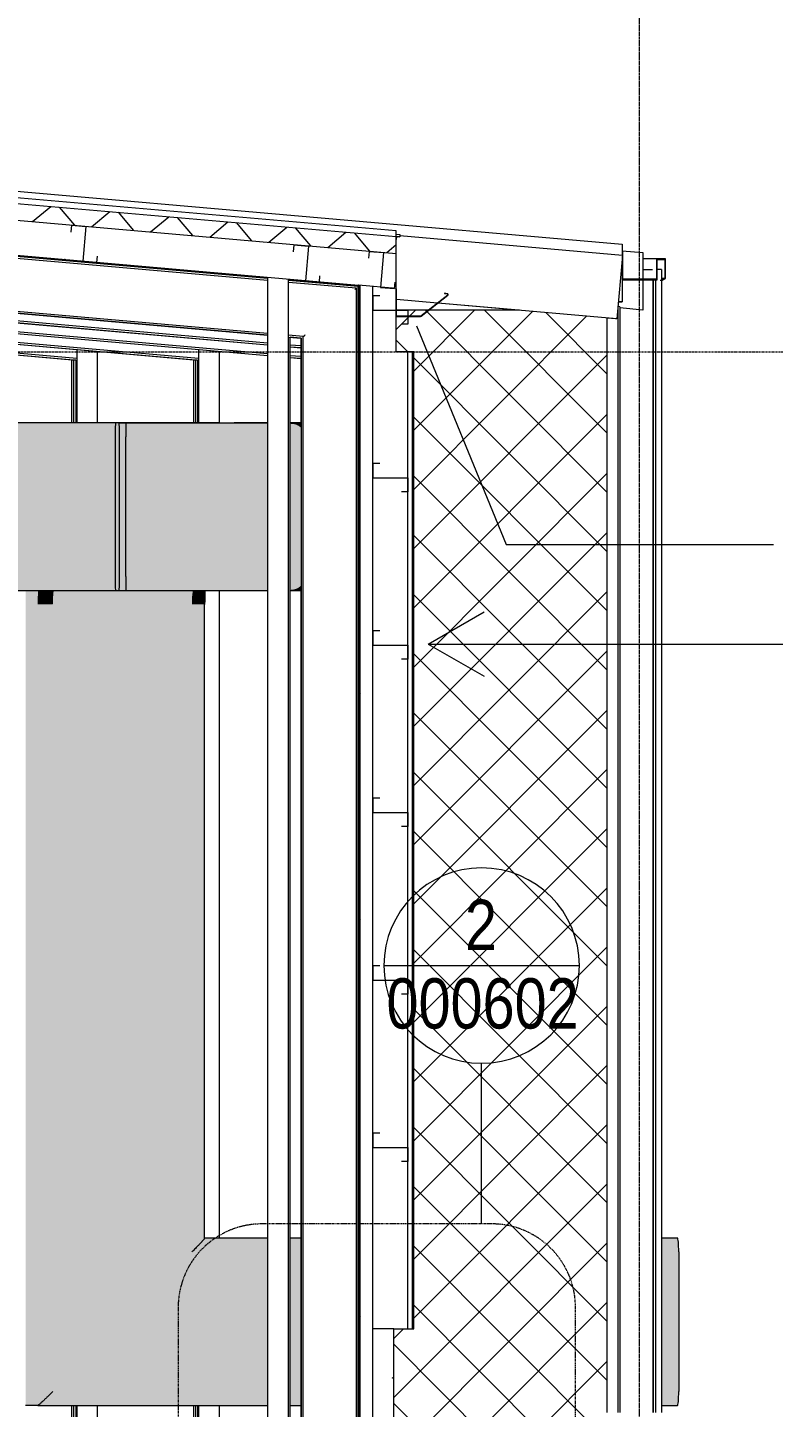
# Model space of a CAD drawing. Header units: millimetres. Extents: x 4237772 to 4686020, y -673 to 29459.
# Drawn here: x 4502374 to 4507716, y 7636 to 17524 of the extents above; entities that cross this region are included whole.
import ezdxf

# ---------------------------------------------------------------- set-up
doc = ezdxf.new("R2010")
doc.units = ezdxf.units.MM
for name, pattern in [('AEC_Center', [24, 12, -4, 4, -4]), ('AEC_Double Dash', [39, 15, -4, 6, -4, 6, -4]), ('Grid Line', [21, 12, -3, 3, -3])]:
    doc.linetypes.add(name, pattern=pattern)
for name, color, linetype, lineweight in [('A-ANNO-SYMB', 150, 'Continuous', 5), ('A-DETL', 90, 'Continuous', 18), ('A-FLOR-LEVL', 51, 'Continuous', 5), ('A-GENM', 13, 'Continuous', 5), ('A-ROOF', 132, 'Continuous', 5), ('A-ROOF-IDEN', 132, 'Continuous', 5), ('A-ROOF-MCUT', 132, 'Continuous', 5), ('A-ROOF-OTLN', 132, 'Continuous', 5), ('A-ROOF-PATT', 132, 'Continuous', 5), ('A-WALL', 113, 'Continuous', 5), ('A-WALL-PATT', 111, 'Continuous', 5), ('G-ANNO-TEXT', 231, 'Continuous', 5), ('P-SANR-FIXT', 6, 'Continuous', 5), ('S-BEAM', 12, 'Continuous', 5), ('S-GRID', 1, 'Continuous', 5)]:
    doc.layers.add(name, color=color, linetype=linetype, lineweight=lineweight)
doc.styles.add('Arial Narrow_1', font='ARIALN.TTF', dxfattribs={"height": 360})
pattern_1 = [(0, (4488880.53, 10654.8), (812.8, 203.2), [67.056, -542.544, 67.056, -3793.744]), (0, (4488880.53, 10654.8), (812.8, 203.2), [-676.656, -542.544, 67.056, -1152.144, -2032]), (0, (4488880.53, 10654.8), (812.8, 203.2), [-2438.4, 67.056, -542.544, 67.056, -1355.344]), (0, (4488880.53, 10654.8), (812.8, 203.2), [-3115.056, -339.344, 67.056, -948.944]), (120, (4489185.33, 10756.4), (-582.3764, 602.3054), [67.056, -542.544, 67.056, -3793.744]), (120, (4489185.33, 10756.4), (-582.3764, 602.3054), [-676.656, -542.544, 67.056, -1152.144, -2032]), (120, (4489185.33, 10756.4), (-582.3764, 602.3054), [-2438.4, 67.056, -542.544, 67.056, -1355.344]), (120, (4489185.33, 10756.4), (-582.3764, 602.3054), [-3115.056, -339.344, 67.056, -948.944]), (240, (4489286.93, 11162.8), (-230.4236, -805.5054), [67.056, -542.544, 67.056, -3793.744]), (240, (4489286.93, 11162.8), (-230.4236, -805.5054), [-676.656, -542.544, 67.056, -1152.144, -2032]), (240, (4489286.93, 11162.8), (-230.4236, -805.5054), [-2438.4, 67.056, -542.544, 67.056, -1355.344]), (240, (4489286.93, 11162.8), (-230.4236, -805.5054), [-3115.056, -339.344, 67.056, -948.944])]

# ---------------------------------------------------------------- blocks, each defined once
blk = doc.blocks.new('Structural Framing 15 - Structural Framing 1-952687-SECTION - GRIDS B1-B2')
at = {"layer": 'S-BEAM'}
for p, q in [((4478464.9, 15318.7), (4474684.5, 15650.2)), ((4478703.1, 15297.8), (4478627, 15304.5)), ((4478707.2, 15297.8), (4478703.1, 15297.8)), ((4478703.1, 15297.8), (4478703.1, 14663.2)), ((4478703.1, 13517.3), (4478703.1, 5200))]:
    blk.add_line(p, q, dxfattribs=at)
blk = doc.blocks.new('Mechanical - Condensers - Mechanical - Condensers-1249279-SECTION - GRIDS B1-B2')
at = {"layer": 'A-GENM'}
h = blk.add_hatch(color=256, dxfattribs=at)
h.paths.add_polyline_path([(4476229.5, 14590.3), (4477373.7, 14590.3), (4477376.3, 14690.3), (4461305.5, 14689), (4461305.5, 14590.3), (4476105.7, 14590.3)])
h.paths.add_polyline_path([(4461105.5, 14590.3), (4461105.5, 14690.3), (4438179.1, 14690.3), (4437065.4, 14590.3), (4461009.3, 14590.3)])
h.paths.add_polyline_path([(4436172.5, 14590.3), (4436182.7, 14590.3), (4436182.7, 14690.3), (4436075.5, 14689.9), (4436090.8, 14673.3), (4436168.3, 14594.5)])
for points in [[(4477075.6, 13490.2), (4477451.8, 13492.4), (4477450.8, 13503.8), (4477449.4, 13590.3), (4477451.5, 14686.9), (4477451.5, 14690.2), (4477402.8, 14690.2), (4477404.5, 14660.3), (4477405.5, 14579.1), (4477403.2, 13493.8), (4477402.8, 13490.3), (4477074.8, 13490.3)], [(4477376.3, 13490.3), (4477402.8, 13490.3), (4477404.2, 13503.7), (4477405.5, 13613), (4477404.2, 14676.9), (4477402.8, 14690.3), (4477376.3, 14690.3), (4477374.4, 14661.1), (4477373.7, 14461.2), (4477375, 13503.7)], [(4478080.6, 14690.2), (4478107.7, 14690.3), (4478080.4, 14690.2)], [(4478703.1, 14663.2), (4478703.1, 14690.3), (4478647.4, 14688.5), (4478667, 14684.5), (4478689.9, 14673.3), (4478698.2, 14666.7)], [(4476819.2, 7650), (4476820.9, 13477.1), (4476821.7, 13490.3), (4476732.4, 13490.3), (4476731.9, 13188.9), (4476731.9, 7650)], [(4476824.9, 13390.3), (4476927.5, 13390.3), (4476930.6, 13465.1), (4476933.6, 13485.4), (4476936.3, 13490.3), (4476821.7, 13490.3), (4476819.6, 13434.8), (4476819.6, 13390.3)], [(4476927.5, 13390.3), (4477923.7, 13390.3), (4477925.4, 13449.1), (4477929.8, 13485.4), (4477929.8, 13490.2), (4476936.3, 13490.3), (4476933.6, 13485.4), (4476929.2, 13449.1), (4476927.7, 13401)], [(4478014.5, 13390.3), (4478014.6, 13390.3), (4478014.3, 13490.2), (4477932.2, 13490), (4477929.5, 13483.8), (4477925.4, 13449.1), (4477924.2, 13390.3), (4478013.5, 13390.3)], [(4478630.8, 13490.3), (4478703.1, 13492.5), (4478703.1, 13517.3), (4478671.9, 13498), (4478653.4, 13492.6), (4478644.2, 13491.7)], [(4476836.9, 10390.3), (4476927.5, 10390.3), (4476927.5, 13390.3), (4476819.2, 13390.3), (4476819.2, 10390.3), (4476824.9, 10390.3)], [(4477923.7, 10390.3), (4478014.6, 10390.3), (4478013.5, 13390.3), (4477923.7, 13390.3), (4477923.7, 10432.2)], [(4476819.2, 7650), (4476824.9, 7653.4), (4476854.5, 7679.3), (4476927.5, 7750), (4476927.5, 10390.3), (4476819.2, 10390.3), (4476819.2, 7675.5)], [(4477923.7, 8750), (4477991.6, 8820.7), (4478014.6, 8850), (4478013.5, 10390.3), (4477923.7, 10390.3), (4477923.7, 8767.7)]]:
    blk.add_hatch(color=256, dxfattribs=at).paths.add_polyline_path(points)
h = blk.add_hatch(color=256, dxfattribs=at)
h.paths.add_polyline_path([(4477449.4, 14590.2), (4478464.9, 14590.2), (4478464.9, 14690.2), (4477452.3, 14690.2), (4477450.7, 14673.3), (4477449.5, 14616.1)])
h.paths.add_polyline_path([(4478627, 14590.2), (4478707.2, 14590.2), (4478706.3, 14661), (4478681.5, 14678.5), (4478653.4, 14687.8), (4478627, 14688.6), (4478627, 14596.7)])
h = blk.add_hatch(color=256, dxfattribs=at)
h.paths.add_polyline_path([(4415037.4, 8329.8), (4436182.7, 9438.4), (4436182.7, 10891.3), (4436172.5, 10891.3), (4436172.5, 10439.2), (4414985.1, 9328.4), (4415005.1, 8947.9)])
h.paths.add_polyline_path([(4436716.5, 9466.4), (4437172.1, 9490.2), (4437172.1, 13590.3), (4461105.5, 13590.3), (4461105.5, 14590.3), (4437034.5, 14590), (4436716.5, 14562.1), (4436716.5, 9584)])
h.paths.add_polyline_path([(4436182.7, 10904), (4436182.7, 11332.6), (4436172.5, 11332.6), (4436172.5, 10904)])
h.paths.add_polyline_path([(4436182.7, 11345.3), (4436182.7, 14590.3), (4436172.5, 14590.3), (4436172.5, 11345.3)])
h.paths.add_polyline_path([(4475115.8, 13590.3), (4477373.7, 13590.3), (4477373.7, 14590.3), (4461305.5, 14590.3), (4461305.5, 13590.3), (4474992.1, 13590.3)])
h = blk.add_hatch(color=256, dxfattribs=at)
h.paths.add_polyline_path([(4477449.4, 13590.2), (4478464.9, 13590.2), (4478464.9, 14590.2), (4477449.4, 14590.2), (4477449.4, 13613)])
h.paths.add_polyline_path([(4478627, 13590.2), (4478707.2, 13590.2), (4478707.2, 14590.2), (4478627, 14590.2), (4478627, 13613)])
h = blk.add_hatch(color=256, dxfattribs=at)
h.paths.add_polyline_path([(4476105.7, 13490.3), (4477376.3, 13490.3), (4477375, 13503.7), (4477373.7, 13590.3), (4461305.5, 13590.3), (4461305.5, 13490.3), (4475982, 13490.3)])
h.paths.add_polyline_path([(4460019.4, 13490.3), (4461105.5, 13492.4), (4461105.5, 13590.3), (4437172.1, 13590.3), (4437274.7, 13490.3), (4459771.9, 13490.3)])
h = blk.add_hatch(color=256, dxfattribs=at)
h.paths.add_polyline_path([(4477452.3, 13490.2), (4478464.9, 13492.4), (4478464.9, 13590.2), (4477449.4, 13590.2), (4477451.5, 13493.7)])
h.paths.add_polyline_path([(4478627, 13490.2), (4478652, 13492.5), (4478665.5, 13495.4), (4478687.5, 13505.2), (4478707.2, 13522.3), (4478707.2, 13590.2), (4478627, 13590.2), (4478627, 13491.9)])
h = blk.add_hatch(color=256, dxfattribs=at)
h.paths.add_polyline_path([(4477095.6, 7750), (4478464.5, 7750), (4478464.5, 8750), (4477923.7, 8750), (4477923.7, 13390.3), (4476927.5, 13390.3), (4476927.5, 7750)])
h.paths.add_polyline_path([(4478627, 7750), (4478703.1, 7750), (4478703.1, 8750), (4478627, 8750), (4478627, 7887.6)])
h.paths.add_polyline_path([(4481410.4, 7750), (4481410.4, 8750), (4481286.1, 8750), (4481286.1, 7750), (4481302.8, 7750)])
h = blk.add_hatch(color=256, dxfattribs=at)
h.paths.add_polyline_path([(4477949.2, 8750), (4478464.5, 8750), (4478464.5, 8850), (4478014.6, 8850), (4478013.5, 8846.6), (4477991.6, 8820.7), (4477923.7, 8750)])
h.paths.add_polyline_path([(4478627, 8750), (4478703.1, 8750), (4478703.1, 8850), (4478627, 8849.4), (4478627, 8770.8)])
h.paths.add_polyline_path([(4481286.1, 8750), (4481410.4, 8750), (4481407.8, 8820.7), (4481403.9, 8846.6), (4481401.6, 8850), (4481286.1, 8850), (4481286.1, 8750.9)])
h = blk.add_hatch(color=256, dxfattribs=at)
h.paths.add_polyline_path([(4477343.1, 7650), (4478464.5, 7652.2), (4478464.5, 7750), (4476927.5, 7750), (4476848.2, 7673.5), (4476819.2, 7650), (4477095.6, 7650)])
h.paths.add_polyline_path([(4481401.6, 7650), (4481403.9, 7653.4), (4481407.8, 7679.3), (4481410.4, 7750), (4481286.1, 7750), (4481286.1, 7650), (4481302.8, 7650)])
h.paths.add_polyline_path([(4478703.1, 7650), (4478703.1, 7750), (4478627, 7750), (4478627, 7650)])
for p, q in [((4477376.3, 14690.3), (4461305.5, 14690.3)), ((4477402.8, 14690.3), (4477376.3, 14690.3)), ((4477452.3, 14690.2), (4477402.8, 14690.2)), ((4478464.9, 14690.3), (4478399, 14690.3)), ((4478399.2, 14690.3), (4478403.2, 14690.3)), ((4478703.1, 14690.3), (4478627, 14690.3)), ((4477373.7, 14590.3), (4477373.7, 13590.3)), ((4477405.5, 13590.3), (4477405.5, 14590.3)), ((4477449.4, 13590.2), (4477449.4, 14590.2)), ((4461305.5, 13490.3), (4477376.3, 13490.3)), ((4477075.6, 13490.2), (4477452.3, 13490.2)), ((4477376.3, 13490.3), (4477402.8, 13490.3)), ((4478630.8, 13490.3), (4478703.1, 13490.3)), ((4478015, 10390.3), (4478015, 13390.3)), ((4478015, 8849.6), (4478015, 10390.3)), ((4478464.5, 8850), (4478014.6, 8850)), ((4478703.1, 8850), (4478627, 8850)), ((4481401.6, 8850), (4481286.1, 8850)), ((4481410.4, 8750), (4481410.4, 7750)), ((4476819.2, 7650), (4476731.9, 7650)), ((4476819.2, 7650), (4478464.5, 7650)), ((4478627, 7650), (4478703.1, 7650)), ((4481286.1, 7650), (4481401.6, 7650))]:
    blk.add_line(p, q, dxfattribs=at)
at = {"layer": 'A-GENM', "flags": 128}
for points in [[(4478119.2, 14690.3), (4478113.8, 14690.3), (4478082.8, 14690.3), (4478050.4, 14690.3), (4478016.8, 14690.3), (4477981.9, 14690.3), (4477945.9, 14690.3), (4477908.7, 14690.3), (4477870.5, 14690.3), (4477831.4, 14690.3), (4477791.2, 14690.3), (4477750.2, 14690.3), (4477708.4, 14690.3), (4477665.9, 14690.3), (4477622.7, 14690.3), (4477578.9, 14690.3), (4477534.6, 14690.3), (4477489.8, 14690.3), (4477444.7, 14690.3), (4477402.8, 14690.3)], [(4477402.8, 14690.3), (4477425.4, 14690.3), (4477600.5, 14690.3), (4477747, 14690.3), (4477985.4, 14690.3), (4478119.2, 14690.3)], [(4478464.9, 14690.2), (4478459.9, 14690.2), (4478434.7, 14690.2), (4478408, 14690.2), (4478379.8, 14690.2), (4478350.1, 14690.2), (4478319.1, 14690.2), (4478286.8, 14690.2), (4478253.1, 14690.2), (4478218.3, 14690.2), (4478182.3, 14690.2), (4478145.1, 14690.2), (4478106.9, 14690.2), (4478067.7, 14690.2), (4478027.6, 14690.2), (4477986.6, 14690.2), (4477944.8, 14690.2), (4477902.3, 14690.2), (4477859.1, 14690.2), (4477815.3, 14690.2), (4477771, 14690.2), (4477726.2, 14690.2), (4477681, 14690.2), (4477635.5, 14690.2), (4477589.8, 14690.2), (4477544, 14690.2), (4477498, 14690.2), (4477452.3, 14690.2)], [(4478399.2, 14690.3), (4478398.3, 14690.3), (4478395.5, 14690.3), (4478390.9, 14690.3), (4478384.5, 14690.3), (4478376.3, 14690.3), (4478366.2, 14690.3), (4478354.4, 14690.3), (4478340.8, 14690.3), (4478325.5, 14690.3), (4478308.4, 14690.3), (4478289.7, 14690.3), (4478269.2, 14690.3), (4478247.2, 14690.3), (4478225.3, 14690.3)], [(4478394.8, 14690.3), (4478397.9, 14690.3), (4478399.2, 14690.3), (4478399.2, 14690.3)], [(4478635.6, 14690.2), (4478634.6, 14690.2), (4478631.9, 14690.2), (4478627.3, 14690.2)], [(4478635.6, 14690.2), (4478639.6, 14690.2), (4478643.6, 14689.9), (4478647.5, 14689.5), (4478651.5, 14689), (4478655.4, 14688.3), (4478659.3, 14687.4), (4478663.2, 14686.4), (4478667, 14685.2), (4478670.8, 14683.8), (4478674.5, 14682.4), (4478678.2, 14680.7), (4478681.7, 14678.9), (4478685.2, 14677), (4478688.7, 14675), (4478692, 14672.8), (4478695.3, 14670.5), (4478698.4, 14668), (4478701.5, 14665.4), (4478704.5, 14662.7), (4478707.2, 14660)], [(4477452.3, 13490.2), (4477498.3, 13490.2), (4477544.2, 13490.2), (4477590.1, 13490.2), (4477635.8, 13490.2), (4477681.3, 13490.2), (4477726.5, 13490.2), (4477771.2, 13490.2), (4477815.6, 13490.2), (4477859.3, 13490.2), (4477902.5, 13490.2), (4477945.1, 13490.2), (4477986.9, 13490.2), (4478027.8, 13490.2), (4478068, 13490.2), (4478107.1, 13490.2), (4478145.3, 13490.2), (4478182.5, 13490.2), (4478218.5, 13490.2), (4478253.4, 13490.2), (4478287, 13490.2), (4478319.3, 13490.2), (4478350.3, 13490.2), (4478379.9, 13490.2), (4478408.1, 13490.2), (4478434.9, 13490.2), (4478460.1, 13490.2), (4478464.9, 13490.2)], [(4478017.4, 13488.2), (4478017, 13481.7), (4478016.7, 13475), (4478016.5, 13468.2), (4478016.2, 13461.3), (4478016, 13454.2), (4478015.8, 13447), (4478015.6, 13439.7), (4478015.4, 13432.3), (4478015.3, 13424.8), (4478015.2, 13417.3), (4478015.1, 13409.7), (4478015, 13402.1), (4478015, 13394.4), (4478015, 13390.3)], [(4478627.3, 13490.2), (4478631.9, 13490.2), (4478634.7, 13490.2), (4478635.6, 13490.2)], [(4478705.2, 13518.5), (4478702.3, 13515.8), (4478699.3, 13513.2), (4478696.1, 13510.7), (4478692.9, 13508.3), (4478689.6, 13506.1), (4478686.2, 13504), (4478682.7, 13502.1), (4478679.1, 13500.2), (4478675.5, 13498.6), (4478671.8, 13497), (4478668, 13495.7), (4478664.2, 13494.4), (4478660.4, 13493.4), (4478656.5, 13492.5), (4478652.6, 13491.7), (4478648.6, 13491.1), (4478644.6, 13490.7), (4478640.6, 13490.4), (4478636.6, 13490.3), (4478635.6, 13490.2)]]:
    blk.add_lwpolyline(points, dxfattribs=at)
at = {"layer": 'A-GENM'}
for centre, start, end in [((4478635.6, 14590.2), 79.63927, 90.00001), ((4478635.6, 14590.2), 45.00001, 75.00001), ((4478635.6, 13590.2), 270.00001, 280.36074), ((4478635.6, 13590.2), 285.00001, 313.55231)]:
    blk.add_arc(centre, 100, start, end, dxfattribs=at)
for centre, ratio, start_param, end_param in [((4477376.3, 14590.3), 0.026518, 0, 1.570796), ((4477402.8, 14590.3), 0.026518, 4.712389, 6.283185), ((4477452.3, 14590.2), 0.028952, 0, 1.570796), ((4477376.3, 13590.3), 0.026518, 1.570796, 3.141593), ((4477402.8, 13590.3), 0.026518, 3.141593, 4.712389), ((4477452.3, 13590.2), 0.028952, 1.570796, 3.141593), ((4481401.6, 8750), 0.087269, 4.712389, 6.283185), ((4481401.6, 7750), 0.087269, 3.141593, 4.712389)]:
    blk.add_ellipse(centre, major_axis=(0, 100), ratio=ratio, start_param=start_param, end_param=end_param, dxfattribs=at)
for points, knots in [([(4478014.6, 8850), (4478015.3, 8850), (4478014.8, 8848.3), (4478010.6, 8842.7), (4478005.9, 8836.9), (4478000.6, 8830.8), (4477995.7, 8825.2), (4477991.7, 8820.8), (4477987.3, 8816), (4477981, 8809.2), (4477974.2, 8802), (4477967, 8794.3), (4477959.3, 8786.3), (4477949.3, 8776), (4477936.9, 8763.1), (4477928.2, 8754.4), (4477923.7, 8750)], [0, 0, 0, 0, 0.166667, 0.25, 0.333333, 0.416667, 0.458333, 0.5, 0.541667, 0.583333, 0.666667, 0.708333, 0.75, 0.833333, 0.916667, 1, 1, 1, 1]), ([(4476927.5, 7750), (4476923.1, 7745.6), (4476914.3, 7736.9), (4476901.4, 7724), (4476890.8, 7713.7), (4476882.5, 7705.7), (4476876.5, 7700), (4476870.7, 7694.4), (4476865.1, 7689.1), (4476859.6, 7684), (4476854.5, 7679.2), (4476849.7, 7674.8), (4476843.5, 7669.2), (4476836.7, 7663.1), (4476829.9, 7657.3), (4476822.8, 7651.7), (4476820, 7650), (4476819.2, 7650)], [0, 0, 0, 0, 0.083333, 0.166667, 0.25, 0.291667, 0.333333, 0.375, 0.416667, 0.458333, 0.5, 0.541667, 0.583333, 0.666667, 0.75, 0.833333, 1, 1, 1, 1])]:
    blk.add_open_spline(points, degree=3, knots=knots, dxfattribs=at)
blk = doc.blocks.new('Structural Framing 56 - Structural Framing 1-1480425-SECTION - GRIDS B1-B2')
at = {"layer": 'S-BEAM'}
for p, q in [((4476761.9, 15884.3), (4477016.6, 15861.9)), ((4477010.5, 15859.3), (4477016.9, 15859.3)), ((4477016.6, 15861.9), (4477010.6, 15861.9)), ((4477016.9, 15859.3), (4477017.1, 15862)), ((4477016.9, 15859.3), (4478464.6, 15731.9)), ((4478627, 15717.7), (4479115.5, 15674.7)), ((4480987.5, 15522.8), (4480974.4, 15524)), ((4480974.8, 15511.1), (4480974.8, 7600)), ((4480987.5, 15522.8), (4480987.5, 7600))]:
    blk.add_line(p, q, dxfattribs=at)
for centre, end_param in [((4477009.6, 15850.5), 1.054846), ((4477009.5, 15847.9), 0.793047)]:
    blk.add_ellipse(centre, major_axis=(1, 11.4), ratio=0.086943, start_param=0.007648, end_param=end_param, dxfattribs=at)
blk = doc.blocks.new('Downpipe - Straight - 01 - 150D-V320-SECTION - GRIDS B1-B2')
at = {"layer": 'P-SANR-FIXT'}
for p, q in [((4476225.6, 15215.8), (4476225.6, 14690.3)), ((4476375.6, 14690.3), (4476375.6, 15202.7)), ((4476225.6, 7650), (4476225.6, 5200)), ((4476375.6, 5200), (4476375.6, 7650))]:
    blk.add_line(p, q, dxfattribs=at)
blk = doc.blocks.new('Downpipe - Straight - 01 - 150D-V322-SECTION - GRIDS B1-B2')
at = {"layer": 'P-SANR-FIXT'}
for p, q in [((4477061.7, 15142.4), (4477061.7, 14690.3)), ((4477061.7, 7650), (4477061.7, 5200))]:
    blk.add_line(p, q, dxfattribs=at)
blk = doc.blocks.new('Downpipe - Straight - 01 - 150D-V323-SECTION - GRIDS B1-B2')
at = {"layer": 'P-SANR-FIXT'}
for p, q in [((4477971.1, 15215.8), (4477971.1, 14690.3)), ((4478121.1, 14690.3), (4478121.1, 15202.7)), ((4478121.1, 8849.9), (4478121.1, 13490.3)), ((4477971.1, 7650), (4477971.1, 5200)), ((4478121.1, 5200), (4478121.1, 7650))]:
    blk.add_line(p, q, dxfattribs=at)
blk = doc.blocks.new('Downpipe - Straight - 01 - 150D-1468595-SECTION - GRIDS B1-B2')
at = {"layer": 'P-SANR-FIXT'}
for p, q in [((4478464.5, 15733.5), (4478464.5, 15726.8)), ((4478464.5, 15319.1), (4478464.5, 14690.2)), ((4478464.5, 13490.2), (4478464.5, 5200))]:
    blk.add_line(p, q, dxfattribs=at)
blk = doc.blocks.new('Downpipe - Straight - 01 - 150D-1306548-SECTION - GRIDS B1-B2')
at = {"layer": 'P-SANR-FIXT'}
for p, q in [((4478464.9, 15733.5), (4478464.9, 5200)), ((4478614.9, 5200), (4478614.9, 15722.2))]:
    blk.add_line(p, q, dxfattribs=at)
blk = doc.blocks.new('Downpipe - Straight - 01 - 150D-V324-SECTION - GRIDS B1-B2')
at = {"layer": 'P-SANR-FIXT'}
for p, q in [((4478627, 15712.4), (4478627, 15721.1)), ((4478627, 5200), (4478627, 15305.1))]:
    blk.add_line(p, q, dxfattribs=at)
blk = doc.blocks.new('Structural Framing 6 - Structural Framing 1-1639752-SECTION - GRIDS B1-B2')
at = {"layer": 'S-BEAM'}
for p, q in [((4477076.5, 15141.1), (4473301.8, 15472.6)), ((4473317.3, 15472.6), (4477092, 15141.1)), ((4477098.6, 15153.4), (4473318.4, 15485.4)), ((4477092, 15141.1), (4477076.5, 15141.1)), ((4477076.5, 15141.1), (4477076.5, 14690.3)), ((4477092, 15141.1), (4477092, 14690.3)), ((4477076.5, 7650), (4477076.5, 5200)), ((4477092, 7650), (4477092, 5200))]:
    blk.add_line(p, q, dxfattribs=at)
blk = doc.blocks.new('Structural Framing 11 - Structural Framing 1-1640090-SECTION - GRIDS B1-B2')
at = {"layer": 'S-BEAM'}
for p, q in [((4477949.3, 15141.1), (4474174.5, 15472.6)), ((4474190.1, 15472.6), (4477964.8, 15141.1)), ((4477971.4, 15153.4), (4474191.2, 15485.4)), ((4477964.8, 15141.1), (4477949.3, 15141.1)), ((4477949.3, 15141.1), (4477949.3, 14690.3)), ((4477964.8, 15141.1), (4477964.8, 14690.3)), ((4477949.3, 7650), (4477949.3, 5200)), ((4477964.8, 7650), (4477964.8, 5200))]:
    blk.add_line(p, q, dxfattribs=at)
blk = doc.blocks.new('Structural Framing 50 - Structural Framing 1-1640149-SECTION - GRIDS B1-B2')
at = {"layer": 'S-BEAM'}
for p, q in [((4478464.7, 15172.5), (4475047.3, 15472.6)), ((4475062.8, 15472.6), (4478464.7, 15173.8)), ((4478464.7, 15186.7), (4475064, 15485.4)), ((4478703.1, 15165.7), (4478627, 15172.4)), ((4478627, 15159.6), (4478703.1, 15152.9)), ((4478703.1, 15151.5), (4478627, 15158.2))]:
    blk.add_line(p, q, dxfattribs=at)
blk = doc.blocks.new('Structural Framing 53 - Structural Framing 1-1640210-SECTION - GRIDS B1-B2')
at = {"layer": 'S-BEAM'}
for p, q in [((4478464.7, 15249.1), (4475920.1, 15472.6)), ((4475935.6, 15472.6), (4478464.7, 15250.5)), ((4478464.7, 15263.3), (4475936.7, 15485.4)), ((4478703.1, 15242.4), (4478627, 15249.1)), ((4478627, 15236.2), (4478703.1, 15229.5)), ((4478703.1, 15228.2), (4478627, 15234.9))]:
    blk.add_line(p, q, dxfattribs=at)
blk = doc.blocks.new('Structural Framing 25 - Structural Framing 1-1640794-SECTION - GRIDS B1-B2')
at = {"layer": 'S-BEAM'}
for p, q in [((4474722.9, 16041.9), (4478464.9, 15713.8)), ((4478464.9, 15726.6), (4474724, 16054.6)), ((4474729.2, 16054.6), (4478464.9, 15727.1)), ((4474688.6, 15650.2), (4478464.9, 15319.1)), ((4478464.9, 15331.9), (4474689.7, 15662.9)), ((4478614.8, 15713.9), (4479115.5, 15670.1)), ((4479113.1, 15669.8), (4478614.8, 15713.5)), ((4478614.8, 15700.6), (4479100.3, 15658.1)), ((4479100.3, 15658.1), (4479100.3, 5200)), ((4479115.5, 15669.8), (4479113.1, 15669.8)), ((4479113.1, 15669.8), (4479113.1, 5200)), ((4478720, 15309.6), (4478614.7, 15318.8)), ((4478614.7, 15305.9), (4478707.2, 15297.8)), ((4478707.2, 15297.8), (4478707.2, 5200)), ((4478720, 5200), (4478720, 15309.6)), ((4478722.2, 15309.6), (4478720, 15309.6))]:
    blk.add_line(p, q, dxfattribs=at)
for points, knots in [([(4479101, 15656.7), (4479100.8, 15656.5), (4479100.4, 15656.1), (4479099.8, 15655.5), (4479099.1, 15654.9), (4479098.2, 15654), (4479097.2, 15653.1), (4479096.3, 15652.3), (4479095.4, 15651.4), (4479093.8, 15649.9), (4479092.3, 15648.6), (4479091.3, 15647.6)], [0.3333333, 0.3333333, 0.3333333, 0.3333333, 0.4166667, 0.4583333, 0.5, 0.5833333, 0.6666667, 0.7083333, 0.75, 0.8333333, 1, 1, 1, 1]), ([(4478733.9, 15320), (4478732.9, 15319.1), (4478731.4, 15317.7), (4478729.5, 15316), (4478728.4, 15315), (4478727.5, 15314.2), (4478726.7, 15313.5), (4478725.9, 15312.8), (4478725.2, 15312.2), (4478724.5, 15311.6), (4478723.8, 15310.9), (4478723.1, 15310.3), (4478722.4, 15309.7), (4478722.2, 15309.6), (4478722.2, 15309.6)], [0, 0, 0, 0, 0.166667, 0.25, 0.333333, 0.375, 0.416667, 0.5, 0.541667, 0.583333, 0.666667, 0.75, 0.833333, 1, 1, 1, 1])]:
    blk.add_open_spline(points, degree=3, knots=knots, dxfattribs=at)
blk = doc.blocks.new('Roof Gutters1 - Roof Gutters-1884510-SECTION - GRIDS B1-B2')
at = {"layer": 'A-ROOF'}
for p, q in [((4479387.1, 16042.9), (4479413.3, 16040.7)), ((4479387.1, 16028.9), (4479413.8, 16026.6)), ((4479387.1, 16026.5), (4479413.4, 16024.2)), ((4479413.3, 16040.7), (4479413.8, 16026.6)), ((4479413.8, 16026.6), (4479413.4, 16024.2))]:
    blk.add_line(p, q, dxfattribs=at)
blk = doc.blocks.new('Roof Gutters3 - Roof Gutters-1885272-SECTION - GRIDS B1-B2')
at = {"layer": 'A-ROOF'}
for p, q in [((4479387.1, 16001.9), (4479389.2, 16026.3)), ((4479389, 16026.3), (4479387.1, 16004.7)), ((4481006.4, 15891.6), (4479413.6, 16031.5)), ((4481006.4, 15891.6), (4480966.8, 15437.4)), ((4479682.7, 15550.1), (4479389.1, 15575.9)), ((4479681.9, 15549.4), (4479389.1, 15575.1)), ((4480265.8, 15498.2), (4479684.8, 15549.2)), ((4480966.8, 15437.4), (4479685.7, 15549.8)), ((4480958.3, 15437.4), (4480897, 15442.7)), ((4480966.8, 15437.4), (4480958.3, 15437.4))]:
    blk.add_line(p, q, dxfattribs=at)
blk = doc.blocks.new('Section - Type 1-207233-SECTION - GRIDS B1-B2')
at = {"layer": 'A-ANNO-SYMB'}
blk.add_line((4479298.7, 10802), (4480698.7, 10802), dxfattribs=at)
for start, end in [(0, 180), (180, 360)]:
    blk.add_arc((4479998.7, 10802), 700, start, end, dxfattribs=at)

msp = doc.modelspace()

# ---------------------------------------------------------------- hatches: boundary and pattern name
at = {"layer": 'A-ROOF-PATT'}
h = msp.add_hatch(dxfattribs=at)
h.set_pattern_fill('FP_185', color=256, angle=-135, style=0, pattern_type=2)
h.set_pattern_definition([(40, (4488880.53, 10654.8), (-192.8363, 229.8133), []), (130, (4488880.53, 10654.8), (-229.8133, -192.8363), [])])
h.paths.add_polyline_path([(4466934.1, 15751), (4486858.1, 17494.1), (4505014.6, 15905.6), (4505014.6, 16026.1), (4486858.1, 17614.6), (4466934.1, 15871.4)])
at = {"layer": 'A-WALL-PATT'}
h = msp.add_hatch(dxfattribs=at)
h.set_pattern_fill('FP_189', color=256, style=0, pattern_type=2)
h.set_pattern_definition(pattern_1)
h.paths.add_polyline_path([(4504743.1, 8200), (4504755.1, 8200), (4504755.1, 15677.4), (4504743.1, 15678.4), (4504743.1, 8311.7)])
h = msp.add_hatch(dxfattribs=at)
h.set_pattern_fill('FP_203', color=256, style=0, pattern_type=2)
h.set_pattern_definition([(90, (4506826.095, 7600), (-29.063, 2e-15), [])])
h.paths.add_polyline_path([(4506873.8, 7600), (4506873.8, 15716.2), (4506855, 15716.2), (4506855, 7600)])
h = msp.add_hatch(dxfattribs=at)
h.set_pattern_fill('FP_184', color=256, style=0, pattern_type=2)
h.set_pattern_definition([(45.11, (4487225.37, 10654.8), (-211.324, 212.1305), []), (134.89, (4487225.37, 10654.8), (-211.324, -212.1305), [])])
h.paths.add_polyline_path([(4505032.5, 6206.9), (4505032.5, 6202.1), (4505034.9, 6204), (4505033.5, 6205.8)])
h.paths.add_polyline_path([(4505032.5, 6193.1), (4505035.3, 6196.4), (4505032.5, 6196), (4505032.5, 6194.2)])
h.paths.add_polyline_path([(4506524.6, 5133), (4506524.6, 15443), (4505896.9, 15498.2), (4505247, 15498.2), (4505243.5, 15498.2), (4505016.6, 15498.2), (4505016.6, 15454.7), (4505014.6, 15452.7), (4505014.6, 15200), (4505141.1, 15200), (4505141.1, 8200), (4504997.1, 8200), (4504998, 7600), (4505012, 7600), (4505012, 6334), (4505023.5, 6334), (4505023.5, 6311.7), (4505027, 6310.1), (4505027, 6282.3), (4505023.5, 6282.3), (4505023.5, 6206.9), (4505062.1, 6205.7), (4505062.1, 6194.3), (4505038.3, 6192.5), (4505023.5, 6192), (4505023.5, 6151), (4505012, 6151), (4505012, 5200), (4505424.9, 5200), (4505424.9, 6000), (4505703.1, 6000), (4505703.1, 5182.3), (4506435.4, 5138.4)])
h = msp.add_hatch(dxfattribs=at)
h.set_pattern_fill('FP_189', color=256, style=0, pattern_type=2)
h.set_pattern_definition(pattern_1)
h.paths.add_polyline_path([(4504743.1, 5200), (4504755.1, 5200), (4504755.1, 8200), (4504743.1, 8200), (4504743.1, 5343)])
h = msp.add_hatch(dxfattribs=at)
h.set_pattern_fill('FP_182', color=256, style=0, pattern_type=2)
h.set_pattern_definition([(50, (4488880.5, 10654.8), (1457.47, -127.51), [152.4, -1676.4]), (355, (4488880.5, 10654.8), (-281.94, 1528.45), [121.92, -1341.12]), (100.451, (4489002, 10644.2), (1175.54, 1400.93), [129.52, -1424.72]), (46.184, (4488880.5, 11061.2), (2168.63, -336.34), [228.6, -2514.6]), (96.636, (4489061.3, 11033.2), (1899.22, 1979.42), [194.28, -2137.08]), (351.184, (4488880.5, 11061.2), (1899.24, 1979.4), [182.88, -2011.68]), (21, (4489083.7, 10959.6), (1212.915, -818.12), [152.4, -1676.4]), (326, (4489083.7, 10959.6), (494.42, 1473.5), [121.92, -1341.12]), (71.451, (4489184.8, 10891.4), (1707.34, 655.37), [129.52, -1424.72]), (37.5, (4488880.53, 10654.8), (24.71, 676.44), [67.056, -1257.81, 67.056, -2640.584]), (37.5, (4488880.53, 10654.8), (24.71, 676.44), [-1391.92, -1294.384, 67.056, -1279.144]), (7.5, (4488880.5, 10654.8), (534.558, 801.444), [67.056, -709.17, 67.056, -1740.41]), (7.5, (4488880.5, 10654.8), (534.558, 801.444), [-843.28, -1227.33, 67.056, -446.024]), (327.5, (4488427.4, 10654.8), (1084.728, -45.831), [67.056, -440.944, 67.056, -3621.024]), (327.5, (4488427.4, 10654.8), (1084.728, -45.831), [-575.056, -1517.904, 67.056, -2036.064]), (317.5, (4488224.2, 10654.8), (1185.035, 203.414), [67.056, -593.344, 67.056, -2479.04]), (317.5, (4488224.2, 10654.8), (1185.035, 203.414), [-727.456, -985.52, 67.056, -1426.464])])
h.paths.add_polyline_path([(4504950.5, 5200), (4504997.1, 5200), (4504997.1, 8200), (4504847.1, 8200), (4504847.1, 5200)])

# ---------------------------------------------------------------- linework, layer by layer
at = {"layer": 'A-ANNO-SYMB'}
msp.add_line((4505626.2, 8951.1), (4505626.2, 10102), dxfattribs=at)
at = {"layer": 'A-ANNO-SYMB', "linetype": 'AEC_Double Dash'}
for p, q in [((4505698.4, 8951.1), (4504052.6, 8951.1)), ((4503452.6, 8351.1), (4503452.6, 5198.8)), ((4506298.4, 5198.8), (4506298.4, 8351.1))]:
    msp.add_line(p, q, dxfattribs=at)
for centre, start, end in [((4504052.6, 8351.1), 90, 180), ((4505698.4, 8351.1), 0, 90)]:
    msp.add_arc(centre, 600, start, end, dxfattribs=at)
at = {"layer": 'A-DETL', "lineweight": 13}
for p, q in [((4502688, 16107), (4502683.6, 16057.1)), ((4502688, 16107), (4502792.6, 16097.8)), ((4502792.6, 16097.8), (4502770.8, 15848.8)), ((4504281.9, 15967.5), (4504277.5, 15917.7)), ((4504281.9, 15967.5), (4504386.5, 15958.4)), ((4504386.5, 15958.4), (4504364.7, 15709.3)), ((4504819.8, 15920.4), (4504815.5, 15870.6)), ((4504819.8, 15920.4), (4504924.4, 15911.3)), ((4502770.8, 15848.8), (4502870.4, 15840)), ((4502870.4, 15840), (4502874.3, 15884.9)), ((4504924.4, 15911.3), (4504902.6, 15662.2)), ((4504464.3, 15700.6), (4504468.2, 15745.4)), ((4504364.7, 15709.3), (4504464.3, 15700.6)), ((4504902.6, 15662.2), (4505002.3, 15653.5)), ((4505002.3, 15653.5), (4505006.2, 15698.4)), ((4504847.1, 15603.2), (4504847.1, 15498.2)), ((4504847.1, 15603.2), (4504897.1, 15603.2)), ((4504847.1, 15498.2), (4505097.1, 15498.2)), ((4505097.1, 15498.2), (4505097.1, 15398.2)), ((4505097.1, 15398.2), (4505052.1, 15398.2)), ((4504847.1, 14403.2), (4504847.1, 14298.2)), ((4504847.1, 14403.2), (4504897.1, 14403.2)), ((4504847.1, 14298.2), (4505097.1, 14298.2)), ((4505097.1, 14298.2), (4505097.1, 14198.2)), ((4505097.1, 14198.2), (4505052.1, 14198.2)), ((4504847.1, 13203.2), (4504847.1, 13098.2)), ((4504847.1, 13203.2), (4504897.1, 13203.2)), ((4504847.1, 13098.2), (4505097.1, 13098.2)), ((4505097.1, 13098.2), (4505097.1, 12998.2)), ((4505097.1, 12998.2), (4505052.1, 12998.2)), ((4504847.1, 12003.2), (4504847.1, 11898.2)), ((4504847.1, 12003.2), (4504897.1, 12003.2)), ((4504847.1, 11898.2), (4505097.1, 11898.2)), ((4505097.1, 11898.2), (4505097.1, 11798.2)), ((4505097.1, 11798.2), (4505052.1, 11798.2)), ((4504847.1, 10803.2), (4504847.1, 10698.2)), ((4504847.1, 10803.2), (4504897.1, 10803.2)), ((4504847.1, 10698.2), (4505097.1, 10698.2)), ((4505097.1, 10698.2), (4505097.1, 10598.2)), ((4505097.1, 10598.2), (4505052.1, 10598.2)), ((4504847.1, 9603.2), (4504847.1, 9498.2)), ((4504847.1, 9603.2), (4504897.1, 9603.2)), ((4504847.1, 9498.2), (4505097.1, 9498.2)), ((4505097.1, 9498.2), (4505097.1, 9398.2)), ((4505097.1, 9398.2), (4505052.1, 9398.2))]:
    msp.add_line(p, q, dxfattribs=at)
at = {"layer": 'A-FLOR-LEVL', "linetype": 'AEC_Center'}
msp.add_line((4392627.1, 15200), (4531897.6, 15200), dxfattribs=at)
at = {"layer": 'A-ROOF'}
for p, q in [((4486858.1, 17614.6), (4505014.6, 16026.1)), ((4486858.1, 17494.1), (4505014.6, 15905.6)), ((4496258.5, 16882), (4506633.5, 15971.2)), ((4506633.5, 15971.2), (4506633.5, 15891.7)), ((4506633.5, 15924.6), (4506781.8, 15911.6)), ((4506633.5, 15885.9), (4506633.5, 15559.6)), ((4506781.8, 15911.6), (4506781.8, 15721.2)), ((4506781.8, 15716.2), (4506781.8, 15500)), ((4506633.5, 15559.6), (4506605.2, 15562.1)), ((4506606, 15559.6), (4506633.5, 15559.6)), ((4506781.8, 15500), (4506615.1, 15514.6))]:
    msp.add_line(p, q, dxfattribs=at)
at = {"layer": 'A-ROOF', "lineweight": 15}
for p, q in [((4486858.1, 17243.1), (4504743.1, 15678.4)), ((4505014.6, 16066.2), (4496300.1, 16828.6)), ((4505014.6, 15654.6), (4505014.6, 16066.2))]:
    msp.add_line(p, q, dxfattribs=at)
at = {"layer": 'A-ROOF-IDEN'}
for p, q in [((4505160.7, 15385.7), (4505802, 13819.5)), ((4505802, 13819.5), (4507715.7, 13819.5))]:
    msp.add_line(p, q, dxfattribs=at)
at = {"layer": 'A-ROOF-MCUT'}
for p, q in [((4505016.6, 15650.8), (4505014.6, 15650.8)), ((4505014.6, 15650.8), (4505014.6, 15452.7)), ((4505016.6, 15454.7), (4505016.6, 15650.8)), ((4505383, 15606.9), (4505190.9, 15456.9)), ((4505192.1, 15455.3), (4505384.2, 15605.3)), ((4505361.4, 15620.5), (4505359.7, 15618.8)), ((4505359.7, 15618.8), (4505381.3, 15614.9)), ((4505381.6, 15616.9), (4505361.4, 15620.5)), ((4505014.6, 15452.7), (4505184.6, 15452.7)), ((4505184.6, 15454.7), (4505016.6, 15454.7))]:
    msp.add_line(p, q, dxfattribs=at)
for centre, radius, start, end in [((4505380.5, 15610.6), 4.46, 305.06283, 79.9719), ((4505380.5, 15610.6), 6.46, 305.55684, 79.9719), ((4505184.6, 15464.9), 10.2, 270, 307.98326), ((4505184.6, 15464.9), 12.2, 270, 307.98326)]:
    msp.add_arc(centre, radius, start, end, dxfattribs=at)
at = {"layer": 'A-ROOF-OTLN'}
for p, q in [((4506638.4, 15916.2), (4506633.5, 15916.2)), ((4506633.5, 15916.2), (4506633.5, 15891.7)), ((4506633.5, 15885.9), (4506633.5, 15716.2)), ((4506638.4, 15721.2), (4506638.4, 15916.2)), ((4506942.3, 15866.2), (4506781.8, 15866.2)), ((4506877.5, 15866.2), (4506877.5, 15721.2)), ((4506882.5, 15716.2), (4506882.5, 15861.2)), ((4506882.5, 15861.2), (4506937.3, 15861.2)), ((4506937.3, 15861.2), (4506937.3, 15728)), ((4506942.3, 15725.1), (4506942.3, 15866.2)), ((4506913.7, 15728), (4506937.3, 15728)), ((4506937.3, 15728), (4506913.9, 15714.4)), ((4506917.6, 15710.8), (4506942.3, 15725.1)), ((4506633.5, 15716.2), (4506882.5, 15716.2)), ((4506877.5, 15721.2), (4506638.4, 15721.2)), ((4506905.2, 15714.4), (4506913.9, 15714.4)), ((4506917.6, 15710.8), (4506908.9, 15710.8)), ((4506913.9, 15714.4), (4506917.6, 15710.8)), ((4505243.5, 15498.2), (4505309.2, 15549.4)), ((4505359.4, 15618.8), (4505359.7, 15618.8)), ((4505382.8, 15606.9), (4505383, 15606.9))]:
    msp.add_line(p, q, dxfattribs=at)
at = {"layer": 'A-WALL'}
for p, q in [((4506781.8, 15790.1), (4506850.1, 15790.1)), ((4506913.7, 15790.1), (4506882.5, 15790.1)), ((4506913.7, 15790.1), (4506913.7, 15719.3)), ((4504743.1, 15678.4), (4504742.7, 15678.4)), ((4505014.6, 15654.6), (4504743.1, 15678.4)), ((4504755.1, 5200), (4504755.1, 15677.4)), ((4504847.1, 8200), (4504847.1, 15669.3)), ((4506855, 15716.2), (4506855, 7600)), ((4506873.8, 7600), (4506873.8, 15716.4)), ((4506913.7, 15710.8), (4506913.7, 7600)), ((4505243.8, 15498.2), (4505016.2, 15498.2)), ((4505896.9, 15498.2), (4505247, 15498.2)), ((4506524.6, 7600), (4506524.6, 15443.5)), ((4505097.1, 8200), (4505097.1, 15200)), ((4505132.1, 8200), (4505132.1, 15200)), ((4504997.1, 8200), (4504847.1, 8200)), ((4504847.1, 5200), (4504847.1, 8200))]:
    msp.add_line(p, q, dxfattribs=at)
at = {"layer": 'A-WALL', "lineweight": 13}
for p, q in [((4504743.1, 15678.4), (4504743.1, 8200)), ((4505014.6, 15200), (4505014.6, 15654.6)), ((4505141.1, 15200), (4505014.6, 15200)), ((4505141.1, 8200), (4505141.1, 15200)), ((4504743.1, 8200), (4504743.1, 5200)), ((4504997.1, 8200), (4505141.1, 8200)), ((4504997.1, 5200), (4504997.1, 8200))]:
    msp.add_line(p, q, dxfattribs=at)
at = {"layer": 'G-ANNO-TEXT', "color": 7}
for q in [(4505643.4, 13337.1), (4505643.4, 12875.2), (4517185.3, 13106.2)]:
    msp.add_line((4505243.4, 13106.2), q, dxfattribs=at)
at = {"layer": 'S-GRID', "linetype": 'Grid Line'}
msp.add_line((4506756.7, -304.8), (4506756.7, 24921.3), dxfattribs=at)

# ---------------------------------------------------------------- block references
at = {"layer": 'A-ANNO-SYMB'}
msp.add_blockref('Section - Type 1-207233-SECTION - GRIDS B1-B2', (25627.5, 0), dxfattribs=at)
at = {"layer": 'A-GENM'}
msp.add_blockref('Mechanical - Condensers - Mechanical - Condensers-1249279-SECTION - GRIDS B1-B2', (25627.5, 0), dxfattribs=at)
at = {"layer": 'A-ROOF'}
for name in ['Roof Gutters3 - Roof Gutters-1885272-SECTION - GRIDS B1-B2', 'Roof Gutters1 - Roof Gutters-1884510-SECTION - GRIDS B1-B2']:
    msp.add_blockref(name, (25627.5, 0), dxfattribs=at)
at = {"layer": 'P-SANR-FIXT'}
for name, p in [('Downpipe - Straight - 01 - 150D-1468595-SECTION - GRIDS B1-B2', (25627.5, 0)), ('Downpipe - Straight - 01 - 150D-1306548-SECTION - GRIDS B1-B2', (25627.5, 0)), ('Downpipe - Straight - 01 - 150D-V324-SECTION - GRIDS B1-B2', (25627.5, 0)), ('Downpipe - Straight - 01 - 150D-V322-SECTION - GRIDS B1-B2', (25627.5, 0)), ('Downpipe - Straight - 01 - 150D-V320-SECTION - GRIDS B1-B2', (26500.3, 0)), ('Downpipe - Straight - 01 - 150D-V322-SECTION - GRIDS B1-B2', (26500.3, 0)), ('Downpipe - Straight - 01 - 150D-V323-SECTION - GRIDS B1-B2', (25627.5, 0))]:
    msp.add_blockref(name, p, dxfattribs=at)
at = {"layer": 'S-BEAM'}
for name in ['Structural Framing 56 - Structural Framing 1-1480425-SECTION - GRIDS B1-B2', 'Structural Framing 15 - Structural Framing 1-952687-SECTION - GRIDS B1-B2', 'Structural Framing 25 - Structural Framing 1-1640794-SECTION - GRIDS B1-B2', 'Structural Framing 53 - Structural Framing 1-1640210-SECTION - GRIDS B1-B2', 'Structural Framing 6 - Structural Framing 1-1639752-SECTION - GRIDS B1-B2', 'Structural Framing 11 - Structural Framing 1-1640090-SECTION - GRIDS B1-B2', 'Structural Framing 50 - Structural Framing 1-1640149-SECTION - GRIDS B1-B2']:
    msp.add_blockref(name, (25627.5, 0), dxfattribs=at)

# ---------------------------------------------------------------- texts
at = {"layer": 'A-ANNO-SYMB', "char_height": 360, "attachment_point": 1, "style": 'Arial Narrow_1'}
for s, insert, width in [('2', (4505506.8, 11274), 272.574), ('000602', (4504944.8, 10711.2), 1635.442)]:
    msp.add_mtext(s, dxfattribs=dict(at, insert=insert, width=width))

doc.saveas('drawing.dxf')
